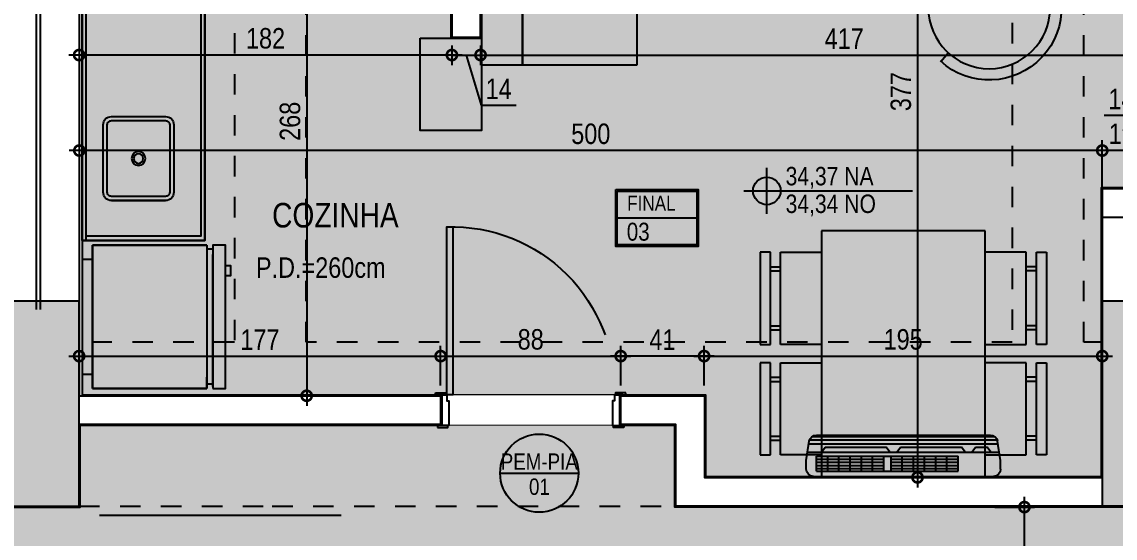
# Model space of a CAD drawing. Header units: metres. Extents: x -41 to 570, y -54 to 184.
# Drawn here: x -14.88 to -9.54, y -2.61 to -0.09 of the extents above; entities that cross this region are included whole.
import ezdxf
from ezdxf.enums import TextEntityAlignment as Align

# ---------------------------------------------------------------- set-up
doc = ezdxf.new("R2010")
doc.units = ezdxf.units.M
doc.linetypes.add('DASHEDX2', pattern=[1.5, 1, -0.5])
doc.linetypes.add('PUC$0$DASHEDX2', pattern=[1.5, 1, -0.5])
for name, color, linetype in [('1', 232, 'DASHEDX2'), ('4', 2, 'Continuous'), ('ARQ-DIM', 2, 'Continuous'), ('ARQ-SIM', 1, 'Continuous'), ('ARQ-TXT', 2, 'Continuous'), ('PUC$0$ARQ-ALV ACAB', 4, 'Continuous'), ('PUC$0$ARQ-ALV OSSO', 5, 'Continuous'), ('PUC$0$ARQ-AUX', 7, 'Continuous'), ('PUC$0$ARQ-CAX @ 1', 1, 'Continuous'), ('PUC$0$ARQ-ENCH', 1, 'Continuous'), ('PUC$0$ARQ-HID', 7, 'Continuous'), ('PUC$0$ARQ-MOB', 7, 'Continuous'), ('PUC$0$ARQ-PRJ', 7, 'PUC$0$DASHEDX2'), ('PUC$0$MAUROAMARELO', 162, 'Continuous')]:
    doc.layers.add(name, color=color, linetype=linetype)
doc.layers.add('PUC$0$ARQ-FORRO', color=9, linetype='Continuous', lineweight=5)
doc.styles.add('Adesa', font='ARIALN.TTF')
doc.dimstyles.new('ADESA 1-0050', dxfattribs={"dimtxt": 0.1, "dimasz": 0.1, "dimexe": 0.05, "dimexo": 0.05, "dimgap": 0.03, "dimtad": 1, "dimdec": 1, "dimlfac": 100, "dimzin": 12, "dimtxsty": 'Adesa', "dimblk": 'DOTSMALL', "dimcen": 1, "dimdle": 0.05, "dimclrd": 1, "dimclre": 1, "dimclrt": 256, "dimazin": 3, "dimtm": 1e-09, "dimtfac": 1, "dimtdec": 1, "dimtmove": 1, "dimatfit": 0, "dimldrblk": 'DOTSMALL', "dimfxl": 0.8, "dimtvp": 2, "dimtolj": 1, "dimtzin": 0, "dimarcsym": 0})

# ---------------------------------------------------------------- blocks, each defined once
blk = doc.blocks.new('PUC$0$00002ITA-AIT-PR-008-BSE-PLA-TIP-R00$0$Cuba 1')
blk.add_line((0.205, 0.305), (0.205, 0.04))
for points in [[(0.165, 0, 0.414214), (0.205, 0.04), (0.205, 0.305, 0.414214), (0.165, 0.345), (-0.165, 0.345, 0.414214), (-0.205, 0.305), (-0.205, 0.04, 0.414214), (-0.165, 0)], [(-0.165, 0.02), (0.165, 0.02, 0.414214), (0.185, 0.04), (0.185, 0.305, 0.414214), (0.165, 0.325), (-0.165, 0.325, 0.414214), (-0.185, 0.305), (-0.185, 0.04, 0.414214)]]:
    blk.add_lwpolyline(points, format="xyb", close=True)
for radius in [0.0337, 0.0237]:
    blk.add_circle((0, 0.1725), radius)
blk = doc.blocks.new('*U3397')
at = {"linetype": 'Continuous'}
blk.add_lwpolyline([(0, 0), (0, 0.6), (-1.2, 0.6), (-1.2, 0)], dxfattribs=at)
at = {"lineweight": -2}
for points in [[(-1.2, 0), (-1.2, 0.6), (0, 0.6), (0, 0)], [(-1.18, 0.02), (-1.18, 0.58), (-0.02, 0.58), (-0.02, 0.02)], [(0, 0.02), (-1.2, 0.02)], [(0, 0), (-1.2, 0)]]:
    blk.add_lwpolyline(points, dxfattribs=at)
at = {"lineweight": -2, "extrusion": (0, 0, -1), "zscale": -1, "rotation": 180}
blk.add_blockref('PUC$0$00002ITA-AIT-PR-008-BSE-PLA-TIP-R00$0$Cuba 1', (0.4, 0.4475), dxfattribs=at)
blk = doc.blocks.new('*U3354')
for points in [[(-0.045, 0.01), (0.005, 0.01), (0.005, 0), (-0.045, 0)], [(0.865, 0.01), (0.815, 0.01), (0.815, 0), (0.865, 0)], [(-0.055, -0.16), (-0.005, -0.16), (-0.005, -0.15), (-0.055, -0.15)], [(0, -0.15), (0, -0.97), (0.03, -0.97), (0.03, -0.15)], [(0.875, -0.16), (0.825, -0.16), (0.825, -0.15), (0.875, -0.15)]]:
    blk.add_lwpolyline(points, close=True)
for points in [[(-0.04, -0.15), (0, -0.15), (0, -0.12), (0.01, -0.12), (0.01, 0), (-0.025, 0), (-0.025, -0.15)], [(0.86, -0.15), (0.82, -0.15), (0.82, -0.12), (0.81, -0.12), (0.81, 0), (0.845, 0), (0.845, -0.15)]]:
    blk.add_lwpolyline(points)
at = {"layer": 'PUC$0$ARQ-PRJ'}
blk.add_arc((0.0237, -0.1737), 0.7967, 268.2986, 1.7014, dxfattribs=at)
blk = doc.blocks.new('PUC$0$pl apto tipo 3 puc')
at = {"layer": 'PUC$0$ARQ-ALV ACAB', "elevation": 0}
blk.add_lwpolyline([(-12.8122, 0.9361), (-12.8672, 0.9361), (-12.8672, 0.7661), (-12.7922, 0.7661), (-12.7922, -0.1638), (-12.6422, -0.1638), (-12.6422, 1.455), (-12.1072, 1.455), (-12.1072, 1.625), (-12.8122, 1.625)], close=True, dxfattribs=at)
for points in [[(-14.594, 0.7661), (-14.594, -1.905), (-12.8372, -1.905), (-12.8372, -2.055), (-12.8922, -2.055)], [(-9.254, -2.3038), (-9.254, -1.0438), (-9.224, -1.0438), (-9.224, -0.8938), (-9.614, -0.8938), (-9.614, -2.3041)], [(-5.549, -2.4538), (-11.6972, -2.4538), (-11.6972, -2.055), (-11.9672, -2.055), (-11.9672, -1.905), (-11.5472, -1.905), (-11.5472, -2.3038), (-9.614, -2.3038)]]:
    blk.add_lwpolyline(points, dxfattribs=at)
at = {"layer": 'PUC$0$ARQ-ALV OSSO'}
for p, q in [((-14.6091, 2.8604, 0), (-14.609, -1.91, 0)), ((-14.609, -1.91, 0), (-12.8422, -1.91, 0)), ((-12.8422, -1.91, 0), (-12.8422, -2.05, 0)), ((-12.8422, -2.05, 0), (-14.6072, -2.05, 0))]:
    blk.add_line(p, q, dxfattribs=at)
blk.add_lwpolyline([(-14.799, 2.0012), (-14.799, -1.4888)], dxfattribs=at)
at = {"layer": 'PUC$0$ARQ-ALV OSSO', "elevation": 0}
blk.add_lwpolyline([(-12.7872, 0.9111), (-12.8372, 0.9111), (-12.8372, 0.7711), (-12.7872, 0.7711), (-12.7872, -0.1588), (-12.6472, -0.1588), (-12.6472, 1.46), (-12.1372, 1.46), (-12.1372, 1.6), (-12.7872, 1.6)], close=True, dxfattribs=at)
for points in [[(-9.259, -2.3088), (-9.259, -1.0388), (-9.229, -1.0388), (-9.229, -0.8988), (-9.609, -0.8988), (-9.609, -2.3088)], [(-9.259, -1.0388), (-9.609, -1.0388)], [(-9.2572, -2.4488), (-11.6922, -2.4488), (-11.6922, -2.05), (-11.9622, -2.05), (-11.9622, -1.91), (-11.5522, -1.91), (-11.5522, -2.3088), (-9.609, -2.3088)]]:
    blk.add_lwpolyline(points, dxfattribs=at)
at = {"layer": 'PUC$0$ARQ-CAX @ 1', "xscale": -1, "rotation": 180}
blk.add_blockref('*U3354', (-12.8122, -2.055), dxfattribs=at)
at = {"layer": 'PUC$0$ARQ-HID', "extrusion": (0, 0, -1), "xscale": -1.000000000000002, "zscale": -1.000000000000002, "rotation": 90}
blk.add_blockref('*U3397', (14.594, -1.1513, 0), dxfattribs=at)
blk = doc.blocks.new('PUC$0$pl apto tipo 2 puc')
at = {"layer": 'PUC$0$ARQ-ALV OSSO', "elevation": 0}
blk.add_lwpolyline([(-14.8188, 2.0012), (-14.8188, -1.4888)], dxfattribs=at)
blk = doc.blocks.new('PUC$0$mesa 5l')
at = {"layer": 'PUC$0$ARQ-MOB'}
for p, q in [((988.4153, 457.2276), (987.9653, 457.2276)), ((987.9653, 457.2276), (987.9653, 457.1776)), ((988.4153, 457.1776), (988.4153, 457.2276)), ((988.9549, 457.2276, -0.0226), (988.5049, 457.2276, -0.0226)), ((988.5049, 457.2276, -0.0226), (988.5049, 457.1776, -0.0226)), ((988.9549, 457.1776, -0.0226), (988.9549, 457.2276, -0.0226)), ((987.9653, 457.1776), (988.4153, 457.1776)), ((988.0365, 457.1776), (988.0365, 457.1276)), ((988.0565, 457.1776), (988.0565, 457.1276)), ((988.0565, 457.1776), (988.0565, 457.1276)), ((988.3241, 457.1776), (988.3241, 457.1276)), ((988.3441, 457.1776), (988.3441, 457.1276)), ((988.5049, 457.1776, -0.0226), (988.9549, 457.1776, -0.0226)), ((988.5761, 457.1776, -0.0226), (988.5761, 457.1276, -0.0226)), ((988.5961, 457.1776, -0.0226), (988.5961, 457.1276, -0.0226)), ((988.5961, 457.1776, -0.0226), (988.5961, 457.1276, -0.0226)), ((988.8637, 457.1776, -0.0226), (988.8637, 457.1276, -0.0226)), ((988.8837, 457.1776, -0.0226), (988.8837, 457.1276, -0.0226)), ((987.9653, 456.9276), (987.9653, 457.1276)), ((987.9653, 457.1276), (988.4153, 457.1276)), ((988.4153, 457.1276), (988.4153, 456.9276)), ((988.5049, 456.9276, -0.0226), (988.5049, 457.1276, -0.0226)), ((988.5049, 457.1276, -0.0226), (988.9549, 457.1276, -0.0226)), ((988.9549, 457.1276, -0.0226), (988.9549, 456.9276, -0.0226)), ((989.0601, 456.9276), (987.8601, 456.9276)), ((987.8601, 456.9276), (987.8601, 456.1276)), ((989.0601, 456.1276), (989.0601, 456.9276)), ((987.8601, 456.1276), (989.0601, 456.1276)), ((987.9653, 456.1276), (987.9653, 455.9276)), ((988.4153, 455.9276), (988.4153, 456.1276)), ((988.5049, 456.1276, -0.0226), (988.5049, 455.9276, -0.0226)), ((988.9549, 455.9276, -0.0226), (988.9549, 456.1276, -0.0226)), ((987.9653, 455.9276), (988.4153, 455.9276)), ((988.0365, 455.8776), (988.0365, 455.9276)), ((988.0565, 455.8776), (988.0565, 455.9276)), ((988.0565, 455.8776), (988.0565, 455.9276)), ((988.3241, 455.8776), (988.3241, 455.9276)), ((988.3441, 455.8776), (988.3441, 455.9276)), ((988.5049, 455.9276, -0.0226), (988.9549, 455.9276, -0.0226)), ((988.5761, 455.8776, -0.0226), (988.5761, 455.9276, -0.0226)), ((988.5961, 455.8776, -0.0226), (988.5961, 455.9276, -0.0226)), ((988.5961, 455.8776, -0.0226), (988.5961, 455.9276, -0.0226)), ((988.8637, 455.8776, -0.0226), (988.8637, 455.9276, -0.0226)), ((988.8837, 455.8776, -0.0226), (988.8837, 455.9276, -0.0226)), ((987.9653, 455.8276), (987.9653, 455.8776)), ((987.9653, 455.8776), (988.4153, 455.8776)), ((988.4153, 455.8776), (988.4153, 455.8276)), ((988.5049, 455.8276, -0.0226), (988.5049, 455.8776, -0.0226)), ((988.5049, 455.8776, -0.0226), (988.9549, 455.8776, -0.0226)), ((988.9549, 455.8776, -0.0226), (988.9549, 455.8276, -0.0226)), ((988.4153, 455.8276), (987.9653, 455.8276)), ((988.9549, 455.8276, -0.0226), (988.5049, 455.8276, -0.0226))]:
    blk.add_line(p, q, dxfattribs=at)
blk = doc.blocks.new('PUC$0$GELADEIRA')
for p, q in [((-0.7, 0.7092), (-0.7, 0.15)), ((-0.7, 0.7092), (0, 0.7092)), ((-0.7, 0.15), (-0.7, 0.7092)), ((-0.7, 0.15), (-0.7, 0.7092)), ((-0.0098, 0.7392), (-0.6547, 0.7392)), ((-0.055, 0.7391), (-0.0098, 0.7392)), ((-0.0098, 0.7392), (-0.055, 0.7391)), ((0, 0.7092), (-0.055, 0.7092)), ((-0.055, 0.7092), (0, 0.7092)), ((0, 0.15), (0, 0.7092)), ((0, 0.7092), (0, 0.15)), ((0, 0.7092), (0, 0.15)), ((-0.7, 0.15), (0, 0.15)), ((0, 0.15), (-0.7, 0.15)), ((0, 0.15), (-0.7, 0.15))]:
    blk.add_line(p, q)
for points in [[(-0.6, 0.8), (-0.6, 0.824), (-0.55, 0.824), (-0.55, 0.8)], [(-0.68, 0.7392), (-0.68, 0.7092)], [(-0.02, 0.7392), (-0.02, 0.7092)], [(-0.63, 0.15), (-0.63, 0.1), (-0.07, 0.1), (-0.07, 0.15)]]:
    blk.add_lwpolyline(points)
blk.add_lwpolyline([(0, 0.7392), (0, 0.8), (-0.7, 0.8), (-0.7, 0.7392)], close=True)
blk = doc.blocks.new('PUC$0$ARQ-LAY-SOF')
at = {"layer": 'PUC$0$ARQ-MOB'}
for points in [[(0.2, 1.74), (0.2, 0.06), (0, 0.06), (0, 1.74)], [(0.76, 1.74), (0.76, 0.06), (0, 0.06), (0, 1.74)], [(0.76, 1.74), (0.76, 1.18), (0.2, 1.18), (0.2, 1.74)], [(0.76, 1.18), (0.76, 0.62), (0.2, 0.62), (0.2, 1.18)], [(0.76, 0), (0.76, 0.06), (0, 0.06), (0, 0)]]:
    blk.add_lwpolyline(points, close=True, dxfattribs=at)
blk = doc.blocks.new('PUC$0$ARQ_LAY_CAD_RED')
at = {"layer": 'PUC$0$ARQ-MOB'}
for p, q in [((-0.0123, 0.3527), (-0.0104, 0.2975)), ((0, -0.353), (0.0019, -0.2977))]:
    blk.add_line(p, q, dxfattribs=at)
blk.add_circle((0, 0), 0.2977, dxfattribs=at)
blk.add_arc((0, 0), 0.353, 91.9974, 270.5825, dxfattribs=at)
blk = doc.blocks.new('PUC$0$layout puc 3')
at = {"layer": 'PUC$0$ARQ-MOB'}
blk.add_lwpolyline([(7.3782, 3.02), (7.0782, 3.02), (7.0782, 3.47), (7.3782, 3.47)], close=True, dxfattribs=at)
at = {"layer": 'PUC$0$ARQ-MOB', "color": 7, "rotation": 270}
blk.add_blockref('PUC$0$mesa 5l', (-451.5109, 993.0201), dxfattribs=at)
at = {"layer": 'PUC$0$ARQ-MOB', "rotation": 90}
blk.add_blockref('PUC$0$GELADEIRA', (9.13, 4.7304), dxfattribs=at)
at = {"layer": 'PUC$0$ARQ-MOB', "color": 7, "xscale": -1, "rotation": 138.0127875041809}
blk.add_blockref('PUC$0$ARQ_LAY_CAD_RED', (4.5973, 2.8711, 0), dxfattribs=at)
at = {"layer": 'PUC$0$ARQ-MOB', "color": 7, "xscale": -1}
blk.add_blockref('PUC$0$ARQ-LAY-SOF', (7.0782, 1.41), dxfattribs=at)
blk = doc.blocks.new('PUC$0$forro area comum')
at = {"layer": 'PUC$0$ARQ-FORRO'}
h = blk.add_hatch(color=256, dxfattribs=at)
h.dxf.hatch_style = 1
h.paths.add_polyline_path([(11.6882, 2.455), (11.6882, 2.0562), (14.5982, 2.0547), (14.5982, 2.455), (22.4606, 2.455), (22.4606, 2.0562), (25.295, 2.056), (25.295, 2.4552), (26.4562, 2.4546), (26.4563, 3.9549), (5.17, 3.9599), (5.0963, 3.9584), (3.8246, 3.96), (3.825, 9.24), (2.3202, 9.2404), (2.3201, 3.955), (-1.06, 3.955), (-1.06, 4.3049), (-0.355, 4.305), (-0.355, 4.5591), (-0.2032, 4.5606), (-0.2032, 8.4256), (-4.865, 8.4256), (-4.865, 4.9649), (-4.6551, 4.9649), (-4.655, 4.1049), (-3.945, 4.1049), (-3.945, 3.9549), (-11.1863, 3.9549), (-11.1863, 2.455), (-10.025, 2.455), (-10.025, 2.0558), (-7.1264, 2.0558), (-7.1264, 2.455)])
at = {"layer": 'PUC$0$ARQ-FORRO', "elevation": 0}
blk.add_lwpolyline([(-7.1264, 2.455), (11.6882, 2.455), (11.6882, 2.0562), (14.5982, 2.0547), (14.5982, 2.455), (22.4606, 2.455), (22.4606, 2.0562), (25.295, 2.056), (25.295, 2.4552), (26.4562, 2.4546), (26.4563, 3.9549), (5.17, 3.9599), (5.0963, 3.9584), (3.8246, 3.96)], dxfattribs=at)
blk = doc.blocks.new('PUC$0$pl  forro 3')
at = {"layer": 'PUC$0$ARQ-FORRO'}
h = blk.add_hatch(color=256, dxfattribs=at)
h.dxf.hatch_style = 1
h.paths.add_polyline_path([(1.8588, 1.21), (3.7921, 1.21), (3.7921, 0.8112), (6.8388, 0.8112), (6.8389, -1.8599), (5.0371, -1.8599), (5.0371, -0.93), (4.8871, -0.93), (4.8871, -2.5488), (1.8588, -2.5488), (1.8588, -1.4888), (0.7248, -1.4888), (0.7248, -0.2), (1.8588, -0.2)])
blk.add_lwpolyline([(1.8588, 1.21), (3.7921, 1.21), (3.7921, 0.8112), (6.8388, 0.8112), (6.8389, -1.8599), (5.0371, -1.8599), (5.0371, -0.93), (4.8871, -0.93), (4.8871, -2.5488), (1.8588, -2.5488), (1.8588, -1.4888), (0.7248, -1.4888), (0.7248, -0.2), (1.8588, -0.2)], close=True, dxfattribs=at)
blk = doc.blocks.new('PUC$0$Q2')
at = {"layer": 'PUC$0$MAUROAMARELO'}
for p, q in [((243.2266, -387.22), (243.2413, -387.125)), ((244.1641, -387.1387), (243.239, -387.1387)), ((244.1601, -387.1183), (243.2432, -387.1183)), ((244.1482, -387.1027), (243.2551, -387.1027)), ((244.127, -387.0957), (243.2763, -387.0957)), ((244.1766, -387.22), (244.162, -387.125)), ((244.1703, -387.1785), (243.2323, -387.1785)), ((243.274, -387.1785), (243.2923, -387.1547)), ((243.3497, -387.1547), (243.2923, -387.1547)), ((243.368, -387.1785), (243.3497, -387.1547)), ((243.4003, -387.1785), (243.4186, -387.1547)), ((243.7159, -387.1547), (243.4186, -387.1547)), ((243.7342, -387.1785), (243.7159, -387.1547)), ((243.7684, -387.1785), (243.7867, -387.1547)), ((244.0841, -387.1547), (243.7867, -387.1547)), ((244.1024, -387.1785), (244.0841, -387.1547)), ((243.2266, -387.2614), (243.2266, -387.22)), ((243.798, -387.1987), (243.4341, -387.1987)), ((243.4341, -387.2718), (243.4341, -387.1987)), ((243.5968, -387.2135), (243.4341, -387.2135)), ((243.5968, -387.2283), (243.4341, -387.2283)), ((243.5968, -387.2431), (243.4341, -387.2431)), ((243.4888, -387.2718), (243.4888, -387.1987)), ((243.5435, -387.2718), (243.5435, -387.1987)), ((243.6599, -387.2135), (243.5968, -387.2135)), ((243.6599, -387.2283), (243.5968, -387.2283)), ((243.6599, -387.2431), (243.5968, -387.2431)), ((243.5983, -387.2718), (243.5983, -387.1987)), ((243.653, -387.2718), (243.653, -387.1987)), ((243.723, -387.2135), (243.6599, -387.2135)), ((243.723, -387.2283), (243.6599, -387.2283)), ((243.723, -387.2431), (243.6599, -387.2431)), ((243.7077, -387.2718), (243.7077, -387.1987)), ((243.7624, -387.2135), (243.723, -387.2135)), ((243.7624, -387.2283), (243.723, -387.2283)), ((243.7624, -387.2431), (243.723, -387.2431)), ((243.7624, -387.2718), (243.7624, -387.1987)), ((243.798, -387.2718), (243.798, -387.1987)), ((244.1264, -387.1987), (243.798, -387.1987)), ((243.906, -387.2135), (243.798, -387.2135)), ((243.906, -387.2283), (243.798, -387.2283)), ((243.906, -387.2431), (243.798, -387.2431)), ((243.8527, -387.2718), (243.8527, -387.1987)), ((243.9691, -387.2135), (243.906, -387.2135)), ((243.9691, -387.2283), (243.906, -387.2283)), ((243.9691, -387.2431), (243.906, -387.2431)), ((243.9074, -387.2718), (243.9074, -387.1987)), ((243.9622, -387.2718), (243.9622, -387.1987)), ((244.0322, -387.2135), (243.9691, -387.2135)), ((244.0322, -387.2283), (243.9691, -387.2283)), ((244.0322, -387.2431), (243.9691, -387.2431)), ((244.0169, -387.2718), (244.0169, -387.1987)), ((244.1264, -387.2135), (244.0322, -387.2135)), ((244.1264, -387.2283), (244.0322, -387.2283)), ((244.1264, -387.2431), (244.0322, -387.2431)), ((244.0716, -387.2718), (244.0716, -387.1987)), ((244.1264, -387.2718), (244.1264, -387.1987)), ((244.1766, -387.2614), (244.1766, -387.22)), ((244.1411, -387.2969), (243.2621, -387.2969)), ((243.5968, -387.2578), (243.4341, -387.2578)), ((243.798, -387.2718), (243.4341, -387.2718)), ((243.6599, -387.2578), (243.5968, -387.2578)), ((243.723, -387.2578), (243.6599, -387.2578)), ((243.7624, -387.2578), (243.723, -387.2578)), ((243.906, -387.2578), (243.798, -387.2578)), ((244.1264, -387.2718), (243.798, -387.2718)), ((243.9691, -387.2578), (243.906, -387.2578)), ((244.0322, -387.2578), (243.9691, -387.2578)), ((244.1264, -387.2578), (244.0322, -387.2578))]:
    blk.add_line(p, q, dxfattribs=at)
for centre, start, end in [((243.2763, -387.1312), 90, 170), ((244.127, -387.1312), 10, 90), ((243.2621, -387.2614), 180, 270), ((244.1411, -387.2614), 270, 0)]:
    blk.add_arc(centre, 0.0355, start, end, dxfattribs=at)
blk = doc.blocks.new('PUC$0$A$C38b7fdd1')
at = {"layer": 'PUC$0$MAUROAMARELO', "xscale": -1, "rotation": 180}
blk.add_blockref('PUC$0$Q2', (-247.7051, -382.1169, 0), dxfattribs=at)
blk = doc.blocks.new('PUC')
at = {"layer": 'PUC$0$ARQ-ALV ACAB'}
blk.add_lwpolyline([(14.9499, 2.455), (14.6, 2.455), (14.595, 2.455), (14.595, 2.0562)], dxfattribs=at)
at = {"layer": 'PUC$0$ARQ-ALV ACAB', "elevation": 0}
for points in [[(12.8832, 2.0562), (13.155, 2.0562)], [(13.155, 2.0562), (14.595, 2.0562)]]:
    blk.add_lwpolyline(points, dxfattribs=at)
at = {"layer": 'PUC$0$ARQ-AUX'}
blk.add_lwpolyline([(13.32, 2.4958), (14.5, 2.4958)], dxfattribs=at)
at = {"rotation": 180}
blk.add_blockref('PUC$0$pl apto tipo 3 puc', (-0.009, 0.0012, 0), dxfattribs=at)
at = {"layer": 'PUC$0$ARQ-ALV OSSO', "rotation": 180}
blk.add_blockref('PUC$0$pl apto tipo 2 puc', (-0.0088, 0.0012, 0), dxfattribs=at)
at = {"layer": 'PUC$0$ARQ-ENCH'}
blk.add_blockref('PUC$0$A$C38b7fdd1', (14.575, -2.875), dxfattribs=at)
at = {"layer": 'PUC$0$ARQ-FORRO'}
for name, p in [('PUC$0$forro area comum', (0, 0)), ('PUC$0$pl  forro 3', (7.7461, 1.095, 0))]:
    blk.add_blockref(name, p, dxfattribs=at)
at = {"layer": 'PUC$0$ARQ-MOB', "color": 6}
blk.add_blockref('PUC$0$layout puc 3', (5.555, -2.855, 0), dxfattribs=at)
blk = doc.blocks.new('NipAcOs')
at = {"layer": 'ARQ-SIM'}
h = blk.add_hatch(color=256, dxfattribs=at)
h.dxf.hatch_style = 1
h.paths.add_polyline_path([(0, 0.15, 0.414214), (-0.15, 0), (0, 0)])
h.paths.add_polyline_path([(0.15, 0), (0, 0), (0, -0.15, 0.414214)])
for p, q in [((0, -0.25), (0, 0.25)), ((-0.25, 0), (0.15, 0)), ((0.15, 0), (1.583, 0))]:
    blk.add_line(p, q, dxfattribs=at)
blk.add_circle((0, 0), 0.15, dxfattribs=at)
at = {"style": 'Adesa'}
for p in [(0.204, 0.06), (0.204, -0.24)]:
    blk.add_attdef('000,00', p, '', height=0.2, dxfattribs=at)
blk = doc.blocks.new('N AP')
for points in [[(0.3098, 0.5223), (0.8624, 0.5223), (0.8624, 0.1419), (0.3098, 0.1419)], [(0.3198, 0.5123), (0.8524, 0.5123), (0.8524, 0.1519), (0.3198, 0.1519)]]:
    blk.add_lwpolyline(points, close=True)
for points in [[(0.3198, 0.3321), (0.8524, 0.3321)], [(0.3198, 0.1519), (0.8524, 0.1519)]]:
    blk.add_lwpolyline(points)
at = {"insert": (0.3864, 0.4801), "char_height": 0.1, "attachment_point": 1, "style": 'Adesa'}
blk.add_mtext_dynamic_manual_height_columns('FINAL', width=0.3501, gutter_width=50, heights=[0], dxfattribs=at)
at = {"style": 'Adesa'}
blk.add_attdef('00', text='', height=0.1, dxfattribs=at).set_placement((0.5673, 0.171), align=Align.CENTER)
blk = doc.blocks.new('TIPO COTA$0$Chamada_planta')
at = {"layer": 'ARQ-SIM'}
blk.add_line((-1.273, 0), (1.273, 0), dxfattribs=at)
blk.add_circle((0, 0), 1.273, dxfattribs=at)
at = {"layer": 'ARQ-SIM', "color": 2, "style": 'Adesa'}
for tag, p in [('NUMERO', (0, 0.234)), ('C.D.', (0, -0.272))]:
    blk.add_attdef(tag, text='', height=0.5, dxfattribs=at).set_placement(p, align=Align.MIDDLE_CENTER)
blk = doc.blocks.new('_DotSmall')
at = {"color": 0, "linetype": 'ByBlock', "const_width": 0.5}
blk.add_lwpolyline([(-0.0625, 0, 1), (0.0625, 0, 1)], format="xyb", close=True, dxfattribs=at)
blk = doc.blocks.new('*D1581')
at = {"layer": 'ARQ-DIM', "color": 1, "lineweight": -2, "transparency": 16777216}
for p, q in [((-9.4217, -0.5419), (-9.5912, -0.5419)), ((-9.32, -0.7134), (-9.4217, -0.5419)), ((-9.39, -1.0307), (-9.39, -0.6634)), ((-9.25, -1.03), (-9.25, -0.6634)), ((-9.39, -0.7134), (-9.49, -0.7134)), ((-9.39, -0.7134), (-9.25, -0.7134)), ((-9.39, -0.7134), (-9.25, -0.7134)), ((-9.25, -0.7134), (-9.15, -0.7134))]:
    blk.add_line(p, q, dxfattribs=at)
at = {"layer": 'Defpoints', "color": 0, "transparency": 16777216}
for p in [(-9.25, -0.7134), (-9.39, -1.0807), (-9.25, -1.08)]:
    blk.add_point(p, dxfattribs=at)
at = {"layer": 'ARQ-DIM', "color": 1, "lineweight": -2, "transparency": 16777216, "xscale": 0.1, "yscale": 0.1, "zscale": 0.1}
blk.add_blockref('_DotSmall', (-9.39, -0.7134), dxfattribs=at)
at = {"layer": 'ARQ-DIM', "color": 1, "lineweight": -2, "transparency": 16777216, "xscale": 0.1, "yscale": 0.1, "zscale": 0.1, "rotation": 180}
blk.add_blockref('_DotSmall', (-9.25, -0.7134), dxfattribs=at)
at = {"layer": 'ARQ-DIM', "transparency": 16777216, "insert": (-9.5065, -0.4617), "char_height": 0.1, "attachment_point": 5, "style": 'Adesa'}
blk.add_mtext('\\A1;14', dxfattribs=at)
blk = doc.blocks.new('*D1582')
at = {"layer": 'ARQ-DIM', "color": 1, "lineweight": -2, "transparency": 16777216}
for p, q in [((-9.6, -1.0307), (-9.6, -0.6634)), ((-9.41, -1.0307), (-9.41, -0.6634)), ((-9.36, -0.7134), (-9.65, -0.7134))]:
    blk.add_line(p, q, dxfattribs=at)
at = {"layer": 'Defpoints', "color": 0, "transparency": 16777216}
for p in [(-9.6, -0.7134), (-9.6, -1.0807), (-9.41, -1.0807)]:
    blk.add_point(p, dxfattribs=at)
at = {"layer": 'ARQ-DIM', "color": 1, "lineweight": -2, "transparency": 16777216, "xscale": 0.1, "yscale": 0.1, "zscale": 0.1, "rotation": 180}
blk.add_blockref('_DotSmall', (-9.6, -0.7134), dxfattribs=at)
at = {"layer": 'ARQ-DIM', "color": 1, "lineweight": -2, "transparency": 16777216, "xscale": 0.1, "yscale": 0.1, "zscale": 0.1}
blk.add_blockref('_DotSmall', (-9.41, -0.7134), dxfattribs=at)
at = {"layer": 'ARQ-DIM', "transparency": 16777216, "insert": (-9.505, -0.6323), "char_height": 0.1, "attachment_point": 5, "style": 'Adesa'}
blk.add_mtext('\\A1;19', dxfattribs=at)
blk = doc.blocks.new('*D1583')
at = {"layer": 'ARQ-DIM', "color": 1, "lineweight": -2, "transparency": 16777216}
for p, q in [((-14.599, -0.9807), (-14.599, -0.6634)), ((-9.6, -0.89), (-9.6, -0.6634)), ((-9.55, -0.7134), (-14.649, -0.7134))]:
    blk.add_line(p, q, dxfattribs=at)
at = {"layer": 'Defpoints', "color": 0, "transparency": 16777216}
for p in [(-14.599, -0.7134), (-9.6, -0.94, 0), (-14.599, -1.0307, 0)]:
    blk.add_point(p, dxfattribs=at)
at = {"layer": 'ARQ-DIM', "color": 1, "lineweight": -2, "transparency": 16777216, "xscale": 0.1, "yscale": 0.1, "zscale": 0.1, "rotation": 180}
blk.add_blockref('_DotSmall', (-14.599, -0.7134), dxfattribs=at)
at = {"layer": 'ARQ-DIM', "color": 1, "lineweight": -2, "transparency": 16777216, "xscale": 0.1, "yscale": 0.1, "zscale": 0.1}
blk.add_blockref('_DotSmall', (-9.6, -0.7134), dxfattribs=at)
at = {"layer": 'ARQ-DIM', "transparency": 16777216, "insert": (-12.0995, -0.6323), "char_height": 0.1, "attachment_point": 5, "style": 'Adesa'}
blk.add_mtext('\\A1;500', dxfattribs=at)
blk = doc.blocks.new('*D1592')
at = {"layer": 'ARQ-DIM', "color": 1, "lineweight": -2, "transparency": 16777216}
for p, q in [((-14.6, -0.2012), (-14.6, -0.297)), ((-12.7782, -0.2012), (-12.7782, -0.297)), ((-12.7282, -0.247), (-14.65, -0.247))]:
    blk.add_line(p, q, dxfattribs=at)
at = {"layer": 'Defpoints', "color": 0, "transparency": 16777216}
for p in [(-14.6, -0.1512, 0), (-12.7782, -0.1512, 0), (-14.6, -0.247)]:
    blk.add_point(p, dxfattribs=at)
at = {"layer": 'ARQ-DIM', "color": 1, "lineweight": -2, "transparency": 16777216, "xscale": 0.1, "yscale": 0.1, "zscale": 0.1, "rotation": 180}
blk.add_blockref('_DotSmall', (-14.6, -0.247), dxfattribs=at)
at = {"layer": 'ARQ-DIM', "color": 1, "lineweight": -2, "transparency": 16777216, "xscale": 0.1, "yscale": 0.1, "zscale": 0.1}
blk.add_blockref('_DotSmall', (-12.7782, -0.247), dxfattribs=at)
at = {"layer": 'ARQ-DIM', "transparency": 16777216, "insert": (-13.6891, -0.1659), "char_height": 0.1, "attachment_point": 5, "style": 'Adesa'}
blk.add_mtext('\\A1;182', dxfattribs=at)
blk = doc.blocks.new('*D1593')
at = {"layer": 'ARQ-DIM', "color": 1, "lineweight": -2, "transparency": 16777216}
for p, q in [((-12.7782, -0.2012), (-12.7782, -0.297)), ((-12.6382, -0.2012), (-12.6382, -0.297)), ((-12.7782, -0.247), (-12.8782, -0.247)), ((-12.7782, -0.247), (-12.6382, -0.247)), ((-12.7782, -0.247), (-12.6382, -0.247)), ((-12.7082, -0.247), (-12.6345, -0.4926)), ((-12.6382, -0.247), (-12.5382, -0.247)), ((-12.6345, -0.4926), (-12.465, -0.4926))]:
    blk.add_line(p, q, dxfattribs=at)
at = {"layer": 'Defpoints', "color": 0, "transparency": 16777216}
for p in [(-12.7782, -0.1512, 0), (-12.6382, -0.1512, 0), (-12.6382, -0.247)]:
    blk.add_point(p, dxfattribs=at)
at = {"layer": 'ARQ-DIM', "color": 1, "lineweight": -2, "transparency": 16777216, "xscale": 0.1, "yscale": 0.1, "zscale": 0.1}
blk.add_blockref('_DotSmall', (-12.7782, -0.247), dxfattribs=at)
at = {"layer": 'ARQ-DIM', "color": 1, "lineweight": -2, "transparency": 16777216, "xscale": 0.1, "yscale": 0.1, "zscale": 0.1, "rotation": 180}
blk.add_blockref('_DotSmall', (-12.6382, -0.247), dxfattribs=at)
at = {"layer": 'ARQ-DIM', "transparency": 16777216, "insert": (-12.5498, -0.4124), "char_height": 0.1, "attachment_point": 5, "style": 'Adesa'}
blk.add_mtext('\\A1;14', dxfattribs=at)
blk = doc.blocks.new('*D1594')
at = {"layer": 'ARQ-DIM', "color": 1, "lineweight": -2, "transparency": 16777216}
for p, q in [((-8.4659, -0.1407), (-8.4659, -0.297)), ((-12.6382, -0.2012), (-12.6382, -0.297)), ((-12.6882, -0.247), (-8.4159, -0.247))]:
    blk.add_line(p, q, dxfattribs=at)
at = {"layer": 'Defpoints', "color": 0, "transparency": 16777216}
for p in [(-8.4659, -0.0907, 0), (-12.6382, -0.1512, 0), (-8.4659, -0.247)]:
    blk.add_point(p, dxfattribs=at)
at = {"layer": 'ARQ-DIM', "color": 1, "lineweight": -2, "transparency": 16777216, "xscale": 0.1, "yscale": 0.1, "zscale": 0.1, "rotation": 180}
blk.add_blockref('_DotSmall', (-12.6382, -0.247), dxfattribs=at)
at = {"layer": 'ARQ-DIM', "color": 1, "lineweight": -2, "transparency": 16777216, "xscale": 0.1, "yscale": 0.1, "zscale": 0.1}
blk.add_blockref('_DotSmall', (-8.4659, -0.247), dxfattribs=at)
at = {"layer": 'ARQ-DIM', "transparency": 16777216, "insert": (-10.8612, -0.1668), "char_height": 0.1, "attachment_point": 5, "style": 'Adesa'}
blk.add_mtext('\\A1;417', dxfattribs=at)
blk = doc.blocks.new('*D1597')
at = {"layer": 'ARQ-DIM', "color": 1, "lineweight": -2, "transparency": 16777216}
for p, q in [((-13.488, 0.8199), (-13.488, -1.9612)), ((-13.719, 0.7699), (-13.438, 0.7699)), ((-13.7208, -1.9112), (-13.438, -1.9112))]:
    blk.add_line(p, q, dxfattribs=at)
at = {"layer": 'Defpoints', "color": 0, "transparency": 16777216}
for p in [(-13.769, 0.7699, 0), (-13.7708, -1.9112, 0), (-13.488, -1.9112)]:
    blk.add_point(p, dxfattribs=at)
at = {"layer": 'ARQ-DIM', "color": 1, "lineweight": -2, "transparency": 16777216, "xscale": 0.1, "yscale": 0.1, "zscale": 0.1}
for p, rotation in [((-13.488, 0.7699), 90), ((-13.488, -1.9112), 270)]:
    blk.add_blockref('_DotSmall', p, dxfattribs=dict(at, rotation=rotation))
at = {"layer": 'ARQ-DIM', "transparency": 16777216, "insert": (-13.569, -0.5707), "char_height": 0.1, "attachment_point": 5, "rotation": 90, "style": 'Adesa'}
blk.add_mtext('\\A1;268', dxfattribs=at)
blk = doc.blocks.new('*D1602')
at = {"layer": 'ARQ-DIM', "color": 1, "lineweight": -2, "transparency": 16777216}
for p, q in [((-10.5029, 1.5088), (-10.5029, -2.36)), ((-10.3808, 1.4588), (-10.5529, 1.4588)), ((-10.3808, -2.31), (-10.5529, -2.31))]:
    blk.add_line(p, q, dxfattribs=at)
at = {"layer": 'Defpoints', "color": 0, "transparency": 16777216}
for p in [(-10.3308, 1.4588, 0), (-10.5029, -2.31), (-10.3308, -2.31, 0)]:
    blk.add_point(p, dxfattribs=at)
at = {"layer": 'ARQ-DIM', "color": 1, "lineweight": -2, "transparency": 16777216, "xscale": 0.1, "yscale": 0.1, "zscale": 0.1}
for p, rotation in [((-10.5029, 1.4588), 90), ((-10.5029, -2.31), 270)]:
    blk.add_blockref('_DotSmall', p, dxfattribs=dict(at, rotation=rotation))
at = {"layer": 'ARQ-DIM', "transparency": 16777216, "insert": (-10.584, -0.4256), "char_height": 0.1, "attachment_point": 5, "rotation": 90, "style": 'Adesa'}
blk.add_mtext('\\A1;377', dxfattribs=at)
blk = doc.blocks.new('*D1605')
at = {"layer": 'ARQ-DIM', "color": 1, "lineweight": -2, "transparency": 16777216}
for p, q in [((-14.6, -1.8612), (-14.6, -1.6675)), ((-12.8332, -1.8612), (-12.8332, -1.6675)), ((-14.65, -1.7175), (-12.7832, -1.7175))]:
    blk.add_line(p, q, dxfattribs=at)
at = {"layer": 'Defpoints', "color": 0, "transparency": 16777216}
for p in [(-12.8332, -1.7175), (-14.6, -1.9112, 0), (-12.8332, -1.9112, 0)]:
    blk.add_point(p, dxfattribs=at)
at = {"layer": 'ARQ-DIM', "color": 1, "lineweight": -2, "transparency": 16777216, "xscale": 0.1, "yscale": 0.1, "zscale": 0.1, "rotation": 180}
blk.add_blockref('_DotSmall', (-14.6, -1.7175), dxfattribs=at)
at = {"layer": 'ARQ-DIM', "color": 1, "lineweight": -2, "transparency": 16777216, "xscale": 0.1, "yscale": 0.1, "zscale": 0.1}
blk.add_blockref('_DotSmall', (-12.8332, -1.7175), dxfattribs=at)
at = {"layer": 'ARQ-DIM', "transparency": 16777216, "insert": (-13.7166, -1.6373), "char_height": 0.1, "attachment_point": 5, "style": 'Adesa'}
blk.add_mtext('\\A1;177', dxfattribs=at)
blk = doc.blocks.new('*D1606')
at = {"layer": 'ARQ-DIM', "color": 1, "lineweight": -2, "transparency": 16777216}
for p, q in [((-12.8332, -1.8612), (-12.8332, -1.6675)), ((-11.9532, -1.8612), (-11.9532, -1.6675)), ((-12.8832, -1.7175), (-11.9032, -1.7175))]:
    blk.add_line(p, q, dxfattribs=at)
at = {"layer": 'Defpoints', "color": 0, "transparency": 16777216}
for p in [(-11.9532, -1.7175), (-12.8332, -1.9112, 0), (-11.9532, -1.9112, 0)]:
    blk.add_point(p, dxfattribs=at)
at = {"layer": 'ARQ-DIM', "color": 1, "lineweight": -2, "transparency": 16777216, "xscale": 0.1, "yscale": 0.1, "zscale": 0.1, "rotation": 180}
blk.add_blockref('_DotSmall', (-12.8332, -1.7175), dxfattribs=at)
at = {"layer": 'ARQ-DIM', "color": 1, "lineweight": -2, "transparency": 16777216, "xscale": 0.1, "yscale": 0.1, "zscale": 0.1}
blk.add_blockref('_DotSmall', (-11.9532, -1.7175), dxfattribs=at)
at = {"layer": 'ARQ-DIM', "transparency": 16777216, "insert": (-12.3932, -1.6364), "char_height": 0.1, "attachment_point": 5, "style": 'Adesa'}
blk.add_mtext('\\A1;88', dxfattribs=at)
blk = doc.blocks.new('*D1607')
at = {"layer": 'ARQ-DIM', "color": 1, "lineweight": -2, "transparency": 16777216}
for p, q in [((-11.9532, -1.8612), (-11.9532, -1.6675)), ((-11.5458, -1.8612), (-11.5458, -1.6675)), ((-11.4958, -1.7175), (-12.0032, -1.7175))]:
    blk.add_line(p, q, dxfattribs=at)
at = {"layer": 'Defpoints', "color": 0, "transparency": 16777216}
for p in [(-11.9532, -1.7175), (-11.9532, -1.9112, 0), (-11.5458, -1.9112, 0)]:
    blk.add_point(p, dxfattribs=at)
at = {"layer": 'ARQ-DIM', "color": 1, "lineweight": -2, "transparency": 16777216, "xscale": 0.1, "yscale": 0.1, "zscale": 0.1, "rotation": 180}
blk.add_blockref('_DotSmall', (-11.9532, -1.7175), dxfattribs=at)
at = {"layer": 'ARQ-DIM', "color": 1, "lineweight": -2, "transparency": 16777216, "xscale": 0.1, "yscale": 0.1, "zscale": 0.1}
blk.add_blockref('_DotSmall', (-11.5458, -1.7175), dxfattribs=at)
at = {"layer": 'ARQ-DIM', "transparency": 16777216, "insert": (-11.7495, -1.6373), "char_height": 0.1, "attachment_point": 5, "style": 'Adesa'}
blk.add_mtext('\\A1;41', dxfattribs=at)
blk = doc.blocks.new('*D1608')
at = {"layer": 'ARQ-DIM', "color": 1, "lineweight": -2, "transparency": 16777216}
for p, q in [((-11.5458, -1.8612), (-11.5458, -1.6675)), ((-9.6, -1.8612), (-9.6, -1.6675)), ((-11.5958, -1.7175), (-9.55, -1.7175))]:
    blk.add_line(p, q, dxfattribs=at)
at = {"layer": 'Defpoints', "color": 0, "transparency": 16777216}
for p in [(-9.6, -1.7175), (-11.5458, -1.9112, 0), (-9.6, -1.9112, 0)]:
    blk.add_point(p, dxfattribs=at)
at = {"layer": 'ARQ-DIM', "color": 1, "lineweight": -2, "transparency": 16777216, "xscale": 0.1, "yscale": 0.1, "zscale": 0.1, "rotation": 180}
blk.add_blockref('_DotSmall', (-11.5458, -1.7175), dxfattribs=at)
at = {"layer": 'ARQ-DIM', "color": 1, "lineweight": -2, "transparency": 16777216, "xscale": 0.1, "yscale": 0.1, "zscale": 0.1}
blk.add_blockref('_DotSmall', (-9.6, -1.7175), dxfattribs=at)
at = {"layer": 'ARQ-DIM', "transparency": 16777216, "insert": (-10.5729, -1.6364), "char_height": 0.1, "attachment_point": 5, "style": 'Adesa'}
blk.add_mtext('\\A1;195', dxfattribs=at)
blk = doc.blocks.new('*D1825')
at = {"layer": 'ARQ-DIM', "color": 1, "lineweight": -2, "transparency": 16777216}
for p, q in [((-10.1249, -2.455), (-9.9304, -2.455)), ((-9.9804, -3.0809), (-9.9804, -2.405)), ((-10.1249, -3.0309), (-9.9304, -3.0309))]:
    blk.add_line(p, q, dxfattribs=at)
at = {"layer": 'Defpoints', "color": 0, "transparency": 16777216}
for p in [(-10.1749, -2.455, 0), (-9.9804, -2.455), (-10.1749, -3.0309, 0)]:
    blk.add_point(p, dxfattribs=at)
at = {"layer": 'ARQ-DIM', "color": 1, "lineweight": -2, "transparency": 16777216, "xscale": 0.1, "yscale": 0.1, "zscale": 0.1}
for p, rotation in [((-9.9804, -2.455), 90), ((-9.9804, -3.0309), 270)]:
    blk.add_blockref('_DotSmall', p, dxfattribs=dict(at, rotation=rotation))
at = {"layer": 'ARQ-DIM', "transparency": 16777216, "insert": (-10.0615, -2.7429), "char_height": 0.1, "attachment_point": 5, "rotation": 90, "style": 'Adesa'}
blk.add_mtext('\\A1;58', dxfattribs=at)
blk = doc.blocks.new('est-lo-08-6sa-r00')
at = {"layer": '4'}
h = blk.add_hatch(color=8, dxfattribs=at)
h.dxf.hatch_style = 1
h.paths.add_polyline_path([(72.453596, -775.948263), (89.987707, -768.630138), (31.827874, -629.280097), (14.293763, -636.598222)], flags=17)
h.paths.add_polyline_path([(-113.904934, -1069.376461), (37.44213, -1006.209491), (30.123852, -988.675012), (-103.689101, -1044.523858), (-278.930329, -624.648636), (-286.248454, -607.114525), (-286.248475, -607.114534), (-307.05579, -557.260535), (-324.58988, -564.57865)])
h.paths.add_polyline_path([(-3206.956631, -1758.910157), (-3258.953832, -1634.325684), (-3291.25351, -1647.80644), (-3239.256309, -1772.390913)])
h.paths.add_polyline_path([(-2993.189754, -2271.092218), (-3020.151167, -2206.492821), (-3034.916841, -2212.655496), (-3140.452498, -1959.793707), (-3125.686931, -1953.631076), (-3148.796798, -1898.260198), (-3181.096477, -1911.740954), (-3025.489432, -2284.572974)])
h.paths.add_polyline_path([(-2947.092821, -1013.293024), (-2914.793142, -999.812268), (-2953.309588, -907.527473), (-2985.609266, -921.008229)])
h.paths.add_polyline_path([(-2727.356492, -1539.777801), (-2695.056814, -1526.297045), (-2733.573259, -1434.01225), (-2765.872938, -1447.493006)])
h.paths.add_polyline_path([(2122.48851, 465.414809), (2070.491309, 589.999283), (2038.191631, 576.518527), (2090.188832, 451.934053)])
h.paths.add_polyline_path([(2012.331384, 729.349548), (1857.495359, 1100.334221), (1825.19568, 1086.853465), (1852.1572, 1022.254111), (1866.922767, 1028.416743), (1971.687405, 777.4023), (1956.921838, 771.239669), (1980.031705, 715.868792)])
h.paths.add_polyline_path([(2336.253806, -46.763456), (2180.644029, 326.07511), (2148.34435, 312.594354), (2171.454218, 257.223477), (2186.219785, 263.386109), (2291.758175, 10.517772), (2276.992608, 4.355141), (2303.954128, -60.244212)])
h.paths.add_polyline_path([(-385.517235, -426.387329), (-595.433068, 76.567703), (-627.732746, 63.086948), (-600.771226, -1.512406), (-586.005659, 4.650226), (-426.161214, -378.334576), (-440.926781, -384.497208), (-417.816914, -439.868085)])
h.paths.add_polyline_path([(-83.249658, 290.335142), (-592.661728, 77.724364), (-382.747194, -425.227558), (-365.213083, -417.909434), (-567.809492, 67.508377), (-108.231212, 259.320275), (-7.318125, 17.534111), (-242.644353, -80.682824), (-140.96112, -324.314257), (-70.363251, -294.849176), (-77.681376, -277.315065), (-130.745133, -299.462021), (-217.792117, -90.898811), (0, 0), (87.04691, -208.563033), (33.983152, -230.709989), (41.301277, -248.2441), (126.664713, -212.616388), (103.554846, -157.245511), (88.789278, -163.408142), (-71.053705, 219.573157), (-56.288138, 225.735788)])
h.paths.add_polyline_path([(395.505667, -856.765828), (368.544148, -792.166475), (353.77858, -798.329106), (193.165052, -413.501599), (207.93062, -407.338968), (184.820752, -351.968091), (-61.579651, -454.806999), (-28.452664, -534.169213), (-10.918528, -526.85106), (-36.727415, -465.022986), (159.839199, -382.982958), (355.887864, -852.712473), (159.32125, -934.752501), (132.748402, -871.073625), (115.214297, -878.391765), (141.787139, -942.070626), (123.33018, -949.773915), (130.648305, -967.308026)])
h.paths.add_polyline_path([(-2506.849069, -2068.110104), (-2474.549391, -2054.629348), (-2513.065836, -1962.344553), (-2545.365515, -1975.825309)])
h.paths.add_polyline_path([(-2448.754924, -805.304224), (-2411.841008, -789.897642), (-2450.357453, -697.612846), (-2487.27137, -713.019428)])
h.paths.add_polyline_path([(-2277.356152, -1215.972989), (-2240.442235, -1200.566407), (-2278.958681, -1108.281611), (-2315.872597, -1123.688193)])
h.paths.add_polyline_path([(-2180.680405, -1447.606534), (-2143.766489, -1432.199951), (-2182.282934, -1339.915156), (-2219.196851, -1355.321738)])
h.paths.add_polyline_path([(-2008.511897, -1860.11957), (-1971.59798, -1844.712987), (-2010.114425, -1752.428192), (-2047.028342, -1767.834774)])
h.paths.add_polyline_path([(-1950.417031, -597.315415), (-1918.117353, -583.834659), (-1956.633798, -491.549864), (-1988.933477, -505.03062)])
h.paths.add_polyline_path([(-1779.018259, -1007.98418), (-1746.71858, -994.503424), (-1785.235026, -902.218629), (-1817.534704, -915.699385)])
h.paths.add_polyline_path([(-1682.342513, -1239.617725), (-1650.042834, -1226.136969), (-1688.559279, -1133.852174), (-1720.858958, -1147.33293)])
h.paths.add_polyline_path([(-1510.174004, -1652.130761), (-1477.874325, -1638.650005), (-1516.390771, -1546.36521), (-1548.690449, -1559.845966)])
h.paths.add_polyline_path([(-1456.693377, -391.252433), (-1424.393698, -377.771677), (-1462.910144, -285.486882), (-1495.209822, -298.967638)])
h.paths.add_polyline_path([(-1285.294604, -801.921198), (-1252.994926, -788.440442), (-1291.511371, -696.155647), (-1323.811049, -709.636403)])
h.paths.add_polyline_path([(-1188.618858, -1033.554743), (-1156.319179, -1020.073987), (-1194.835625, -927.789192), (-1227.135303, -941.269948)])
h.paths.add_polyline_path([(-1016.450349, -1446.067779), (-984.15067, -1432.587023), (-1022.667116, -1340.302228), (-1054.966794, -1353.782984)])
h.paths.add_polyline_path([(-962.969722, -185.189451), (-930.670043, -171.708695), (-969.186489, -79.4239), (-1001.486167, -92.904656)])
h.paths.add_polyline_path([(-791.570949, -595.858216), (-759.271271, -582.37746), (-797.787716, -490.092665), (-830.087394, -503.573421)])
h.paths.add_polyline_path([(-694.895203, -827.491761), (-662.595524, -814.011005), (-701.11197, -721.72621), (-733.411648, -735.206966)])
h.paths.add_polyline_path([(-522.726694, -1240.004797), (-490.427016, -1226.524041), (-528.943461, -1134.239246), (-561.243139, -1147.720002)])
h.paths.add_polyline_path([(1351.53574, 780.804163), (1383.835419, 794.284919), (1345.318973, 886.569714), (1313.019295, 873.088958)])
h.paths.add_polyline_path([(353.014255, 364.056225), (385.313934, 377.536981), (346.797488, 469.821776), (314.49781, 456.341021)])
h.paths.add_polyline_path([(848.583606, 570.889536), (885.497522, 586.296119), (846.981077, 678.580914), (810.067161, 663.174332)])
h.paths.add_polyline_path([(524.412013, -46.610109), (556.711692, -33.129353), (518.195247, 59.155442), (485.895568, 45.674686)])
h.paths.add_polyline_path([(1019.981364, 160.223202), (1056.895281, 175.629784), (1018.378835, 267.91458), (981.464919, 252.507997)])
h.paths.add_polyline_path([(621.088297, -278.244942), (653.387976, -264.764186), (614.87153, -172.479391), (582.571852, -185.960147)])
h.paths.add_polyline_path([(1116.657648, -71.411631), (1153.571565, -56.005049), (1115.055119, 36.279746), (1078.141203, 20.873164)])
h.paths.add_polyline_path([(1571.272069, 254.319386), (1603.571747, 267.800142), (1565.055302, 360.084937), (1532.755624, 346.604181)])
h.paths.add_polyline_path([(793.256806, -690.757979), (825.556485, -677.277223), (787.040039, -584.992428), (754.740361, -598.473183)])
h.paths.add_polyline_path([(1288.825976, -483.924234), (1325.739893, -468.517652), (1287.223447, -376.232856), (1250.309531, -391.639439)])
h.paths.add_polyline_path([(1791.777927, -274.009167), (1824.077605, -260.528411), (1785.56116, -168.243616), (1753.261481, -181.724371)])
h.paths.add_polyline_path([(-3349.413449, -1508.456443), (-3317.113664, -1494.975643), (-3340.223531, -1439.604766), (-3354.989097, -1445.767396), (-3459.75382, -1194.75275), (-3444.988254, -1188.590119), (-3471.949774, -1123.990766), (-3504.249559, -1137.471566)])
h.paths.add_polyline_path([(-359.658373, -579.215013), (-336.548603, -634.585903), (-321.782404, -628.423035), (-161.169457, -1013.250898), (-175.934676, -1019.413357), (-148.973267, -1084.012692), (-116.674634, -1070.532432), (-327.358782, -565.734293), (-359.65846, -579.215049)])
at = {"layer": '1'}
for p, q in [((-830.683897, -525.494251), (-955.314455, -226.881378)), ((-976.993118, -265.809898), (-862.983576, -538.975007)), ((-1181.365076, -671.856309), (-1277.49265, -441.536135)), ((-1302.637226, -472.160401), (-1213.664755, -685.337064)), ((-822.384171, -522.030236), (-830.683897, -525.494251)), ((-862.983576, -538.975007), (-1181.365076, -671.856309)), ((-1213.664755, -685.337064), (-1283.808147, -714.612462))]:
    blk.add_line(p, q, dxfattribs=at)
for points in [[(-822.593171, -608.805806), (-791.570949, -595.858216)], [(-1165.891368, -752.086464), (-822.593171, -608.805806)], [(-1252.994926, -788.440442), (-1165.891368, -752.086464)]]:
    blk.add_lwpolyline(points, dxfattribs=at)
at = {"layer": '4', "linetype": 'Continuous'}
for points in [[(-791.570949, -595.858216), (-759.271271, -582.37746), (-797.787716, -490.092665), (-830.087394, -503.573421), (-791.570949, -595.858216)], [(-1285.294604, -801.921198), (-1252.994926, -788.440442), (-1291.511371, -696.155647), (-1323.811049, -709.636403), (-1285.294604, -801.921198)]]:
    blk.add_lwpolyline(points, dxfattribs=at)

msp = doc.modelspace()

# ---------------------------------------------------------------- block references
at = {"rotation": 180}
msp.add_blockref('PUC', (0, 0), dxfattribs=at)
at = {"linetype": 'Continuous', "xscale": 0.01, "yscale": 0.01, "zscale": 0.01, "rotation": 337.346050855639}
msp.add_blockref('est-lo-08-6sa-r00', (0, 0), dxfattribs=at)
at = {"layer": 'ARQ-SIM'}
ref = msp.add_blockref('NipAcOs', (-11.2392, -0.9105), dxfattribs=dict(at, xscale=0.45, yscale=0.45, zscale=0.45))
ref.add_attrib('000,00', '34,34 NO', (-11.1474, -1.0185), dxfattribs={"layer": '0', "color": 2, "height": 0.09, "style": 'Adesa'})
ref.add_attrib('000,00', '34,37 NA', (-11.1474, -0.8835), dxfattribs={"layer": '0', "color": 2, "height": 0.09, "style": 'Adesa'})
ref = msp.add_blockref('N AP', (-12.2039, -1.2851), dxfattribs=dict(at, xscale=0.73, yscale=0.73, zscale=0.73))
ref.add_attrib('00', '03', dxfattribs={"layer": '0', "height": 0.0876, "style": 'Adesa'}).set_placement((-11.8677, -1.1537), align=Align.CENTER)
ref = msp.add_blockref('TIPO COTA$0$Chamada_planta', (-12.3513, -2.2893), dxfattribs=dict(at, xscale=0.15, yscale=0.15, zscale=0.15))
ref.add_attrib('NUMERO', 'PEM-PIA', dxfattribs={"color": 2, "height": 0.08, "style": 'Adesa'}).set_placement((-12.3513, -2.233), align=Align.MIDDLE_CENTER)
ref.add_attrib('C.D.', '01', dxfattribs={"color": 2, "height": 0.08, "style": 'Adesa'}).set_placement((-12.3505, -2.3554), align=Align.MIDDLE_CENTER)

# ---------------------------------------------------------------- texts
at = {"layer": 'ARQ-TXT', "style": 'Adesa'}
for s, height, p in [('COZINHA', 0.12, (-13.3476, -1.0293, 0)), ('P.D.=260cm', 0.1, (-13.4192, -1.2852, 0))]:
    msp.add_text(s, height=height, dxfattribs=at).set_placement(p, align=Align.MIDDLE)

# ---------------------------------------------------------------- dimensions: what is measured, and where the dimension line sits
at = {"layer": 'ARQ-DIM'}
for base, p1, p2, angle, picture, middle in [((-10.5029, -2.31, 0), (-10.3308, 1.4588), (-10.3308, -2.31, 0), 90, '*D1602', (-10.584, -0.4256, 0)), ((-13.488, -1.9112, 0), (-13.769, 0.7699, 0), (-13.7708, -1.9112), 90, '*D1597', (-13.569, -0.5707, 0)), ((-9.9804, -2.455, 0), (-10.1749, -3.0309, 0), (-10.1749, -2.455, 0), 270, '*D1825', (-10.0615, -2.7429, 0))]:
    dim = msp.add_linear_dim(base=base, p1=p1, p2=p2, angle=angle, dimstyle='ADESA 1-0050', override={"dimdec": 0}, dxfattribs=at)
    dim.commit()
    dim.dimension.update_dxf_attribs({"geometry": picture, "text_midpoint": middle})
for base, p1, p2, picture, middle in [((-14.6, -0.247), (-12.7782, -0.1512, 0), (-14.6, -0.1512, 0), '*D1592', (-13.6891, -0.1659)), ((-14.599, -0.7134, 0), (-9.6, -0.94, 0), (-14.599, -1.0307), '*D1583', (-12.0995, -0.6323, 0)), ((-12.8332, -1.7175, 0), (-14.6, -1.9112, 0), (-12.8332, -1.9112, 0), '*D1605', (-13.7166, -1.6373, 0)), ((-11.9532, -1.7175, 0), (-11.5458, -1.9112), (-11.9532, -1.9112, 0), '*D1607', (-11.7495, -1.6373, 0)), ((-9.6, -1.7175, 0), (-11.5458, -1.9112), (-9.6, -1.9112, 0), '*D1608', (-10.5729, -1.6364, 0))]:
    dim = msp.add_linear_dim(base=base, p1=p1, p2=p2, dimstyle='ADESA 1-0050', override={"dimdec": 0}, dxfattribs=at)
    dim.commit()
    dim.dimension.update_dxf_attribs({"geometry": picture, "text_midpoint": middle})
dim = msp.add_linear_dim(base=(-8.4659, -0.247, 0), p1=(-12.6382, -0.1512, 0), p2=(-8.4659, -0.0907, 0), dimstyle='ADESA 1-0050', override={"dimdec": 0}, dxfattribs=at)
dim.commit()
dim.dimension.update_dxf_attribs({"geometry": '*D1594', "text_midpoint": (-10.8612, -0.247, 0), "dimtype": 160})
for base, p1, p2, picture, middle in [((-12.6382, -0.247), (-12.7782, -0.1512, 0), (-12.6382, -0.1512, 0), '*D1593', (-12.6045, -0.4124)), ((-9.6, -0.7134, 0), (-9.41, -1.0807, 0), (-9.6, -1.0807, 0), '*D1582', (-9.505, -0.6323, 0)), ((-11.9532, -1.7175, 0), (-12.8332, -1.9112, 0), (-11.9532, -1.9112, 0), '*D1606', (-12.3932, -1.6364, 0))]:
    dim = msp.add_linear_dim(base=base, p1=p1, p2=p2, dimstyle='ADESA 1-0050', dxfattribs=at)
    dim.commit()
    dim.dimension.update_dxf_attribs({"geometry": picture, "text_midpoint": middle})
dim = msp.add_linear_dim(base=(-9.25, -0.7134, 0), p1=(-9.39, -1.0807, 0), p2=(-9.25, -1.08, 0), dimstyle='ADESA 1-0050', dxfattribs=at)
dim.commit()
dim.dimension.update_dxf_attribs({"geometry": '*D1581', "text_midpoint": (-9.4517, -0.5419, 0), "dimtype": 160})

doc.saveas('drawing.dxf')
